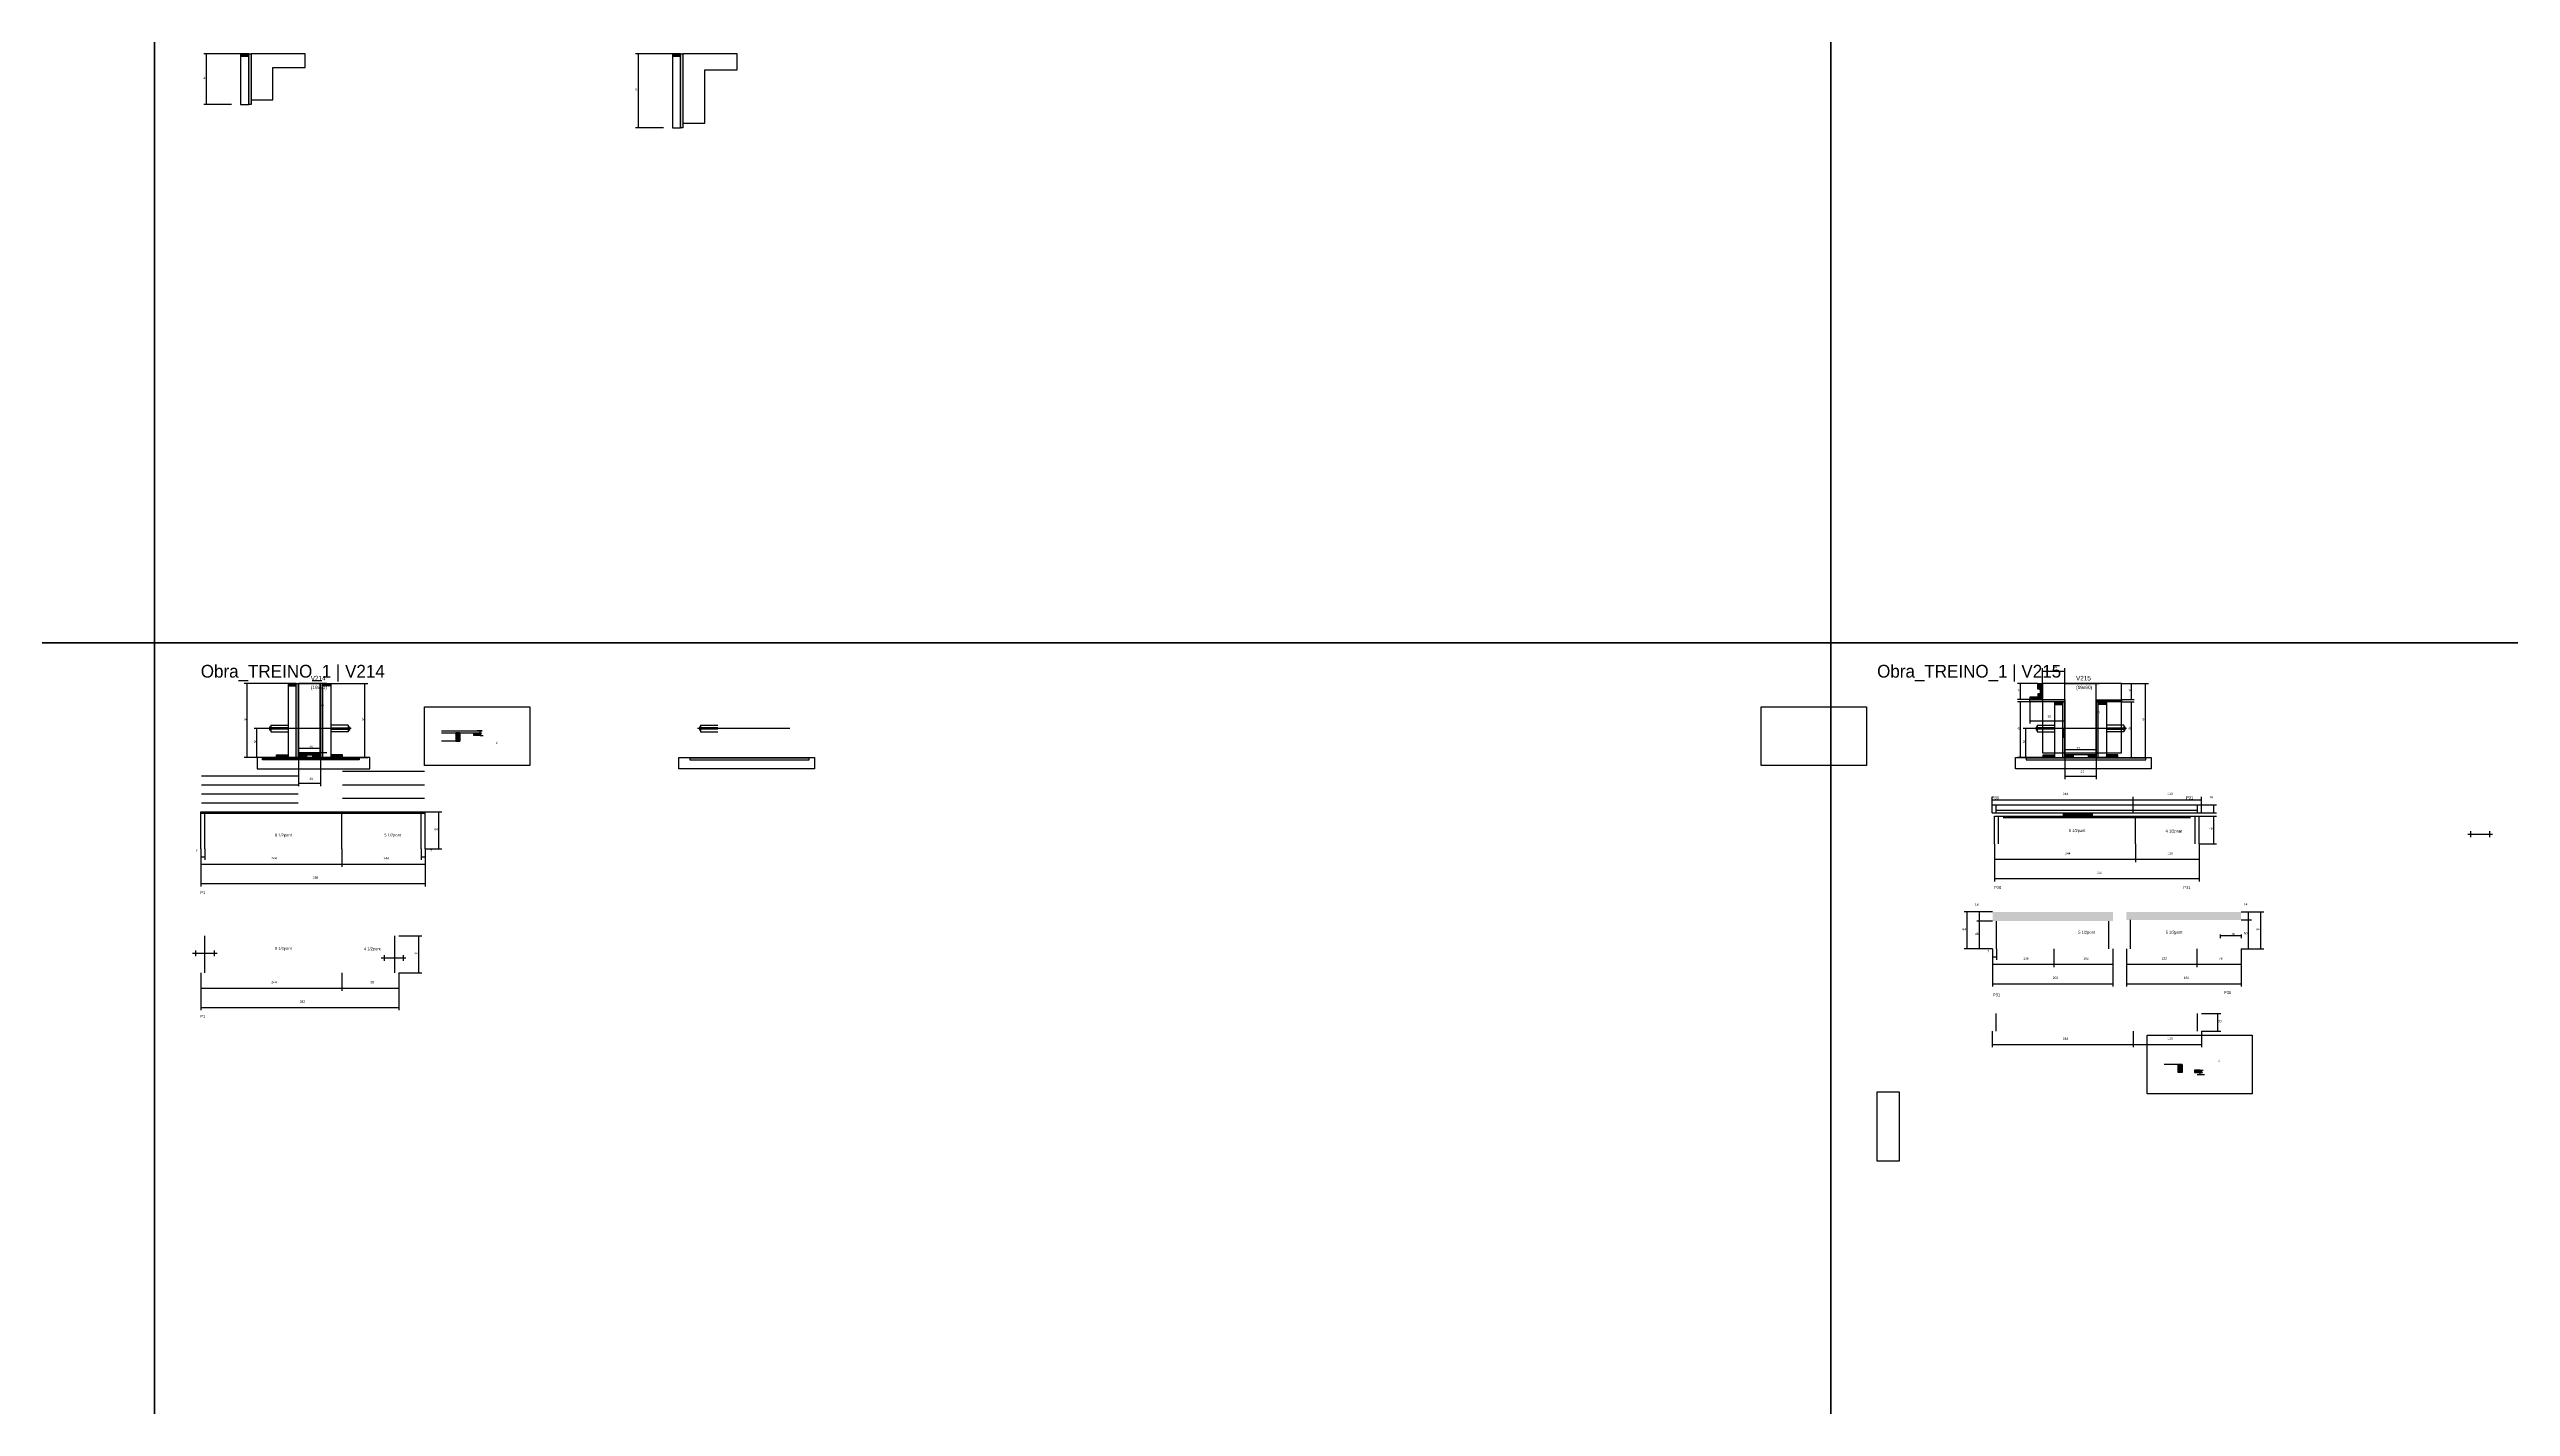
# Model space of a CAD drawing. Header units: metres. Extents: x -41 to 34840, y -36000 to 1848.
# Drawn here: x 25918 to 30176, y -10321 to -7973 of the extents above; entities that cross this region are included whole.
import ezdxf

# ---------------------------------------------------------------- set-up
doc = ezdxf.new("R2010")
doc.units = ezdxf.units.M
for name, color, linetype in [('barrote', 126, 'Continuous'), ('CELL_BORDER', 8, 'Continuous'), ('CONCRETO', 251, 'Continuous'), ('COTA', 4, 'Continuous'), ('Cota Seção (2x)', 4, 'Continuous'), ('cotas', 4, 'Continuous'), ('Hachura', 253, 'Continuous'), ('LABEL_ID', 3, 'Continuous'), ('Madeira', 126, 'Continuous'), ('NOMENCLATURA', 7, 'Continuous'), ('Painéis', 200, 'Continuous'), ('SARR_2.2x7', 40, 'Continuous'), ('SARR_EDITAR', 141, 'Continuous'), ('SCO-___-LAJ', 4, 'Continuous'), ('TENSOR', 2, 'Continuous'), ('Texto Seção', 7, 'Continuous')]:
    doc.layers.add(name, color=color, linetype=linetype)

msp = doc.modelspace()

# ---------------------------------------------------------------- hatches: boundary and pattern name
at = {"layer": 'COTA'}
h = msp.add_hatch(dxfattribs=at)
h.set_pattern_fill('AR-CONC', scale=0.03)
h.paths.add_polyline_path([(29279.8, -9481.2), (29279.8, -9465.2), (29279.8, -9465.2), (29487.8, -9465.2), (29487.8, -9465.2), (29487.8, -9481.2), (29487.8, -9481.2), (29279.8, -9481.2)])
h = msp.add_hatch(dxfattribs=at)
h.set_pattern_fill('AR-CONC', scale=0.03)
h.paths.add_polyline_path([(29511.2, -9479.2), (29511.2, -9465.2), (29511.2, -9465.2), (29709.7, -9465.2), (29709.7, -9465.2), (29709.7, -9479.2), (29709.7, -9479.2), (29511.2, -9479.2)])
at = {"layer": 'Hachura'}
h = msp.add_hatch(dxfattribs=at)
h.set_pattern_fill('ANSI31', scale=0.5)
h.paths.add_polyline_path([(26262.9, -7985.5), (26262.9, -7981.1), (26262.9, -7981.1), (26248.9, -7981.1), (26248.9, -7981.1), (26248.9, -7985.5), (26248.9, -7985.5), (26262.9, -7985.5)])
h = msp.add_hatch(color=8, dxfattribs=at)
h.dxf.hatch_style = 1
h.paths.add_polyline_path([(26262.9, -7981.1), (26266.9, -7981.1), (26266.9, -7981.1), (26266.9, -8069.1), (26266.9, -8069.1), (26262.9, -8069.1), (26262.9, -8069.1), (26262.9, -7981.1)])
h = msp.add_hatch(dxfattribs=at)
h.set_pattern_fill('ANSI31', scale=0.5)
h.paths.add_polyline_path([(27010.1, -7985.5), (27010.1, -7981.1), (27010.1, -7981.1), (26996.1, -7981.1), (26996.1, -7981.1), (26996.1, -7985.5), (26996.1, -7985.5), (27010.1, -7985.5)])
h = msp.add_hatch(color=8, dxfattribs=at)
h.dxf.hatch_style = 1
h.paths.add_polyline_path([(27010.1, -7981.1), (27014.1, -7981.1), (27014.1, -7981.1), (27014.1, -8109.1), (27014.1, -8109.1), (27010.1, -8109.1), (27010.1, -8109.1), (27010.1, -7981.1)])
h = msp.add_hatch(dxfattribs=at)
h.set_pattern_fill('ANSI31', scale=0.5)
h.paths.add_polyline_path([(26345, -9074.4), (26345, -9070), (26345, -9070), (26331, -9070), (26331, -9070), (26331, -9074.4), (26331, -9074.4), (26345, -9074.4)])
h = msp.add_hatch(color=8, dxfattribs=at)
h.dxf.hatch_style = 1
h.paths.add_polyline_path([(26345, -9070), (26349, -9070), (26349, -9070), (26349, -9198), (26349, -9198), (26345, -9198), (26345, -9198), (26345, -9070)])
h = msp.add_hatch(color=8, dxfattribs=at)
h.dxf.hatch_style = 1
h.paths.add_polyline_path([(26391, -9070), (26387, -9070), (26387, -9070), (26387, -9198), (26387, -9198), (26391, -9198), (26391, -9198), (26391, -9070)])
h = msp.add_hatch(dxfattribs=at)
h.set_pattern_fill('ANSI31', scale=0.5)
h.paths.add_polyline_path([(26391, -9074.4), (26391, -9070), (26391, -9070), (26405, -9070), (26405, -9070), (26405, -9074.4), (26405, -9074.4), (26391, -9074.4)])
h = msp.add_hatch(dxfattribs=at)
h.set_pattern_fill('ANSI31', scale=0.5)
h.paths.add_polyline_path([(29358, -9070), (29362.4, -9070), (29362.4, -9070), (29362.4, -9080), (29362.4, -9080), (29358, -9080), (29358, -9080), (29358, -9070)])
h = msp.add_hatch(color=8, dxfattribs=at)
h.dxf.hatch_style = 1
h.paths.add_polyline_path([(29362.4, -9070), (29366, -9070), (29366, -9070), (29366, -9098), (29366, -9098), (29362.4, -9098), (29362.4, -9098), (29362.4, -9070)])
h = msp.add_hatch(dxfattribs=at)
h.set_pattern_fill('ANSI31', scale=0.5)
h.paths.add_polyline_path([(29358, -9098), (29358, -9093.6), (29358, -9093.6), (29344, -9093.6), (29344, -9093.6), (29344, -9098), (29344, -9098), (29358, -9098)])
h = msp.add_hatch(color=8, dxfattribs=at)
h.dxf.hatch_style = 1
h.paths.add_polyline_path([(29344, -9102), (29344, -9098), (29344, -9098), (29405, -9098), (29405, -9098), (29405, -9102), (29405, -9102), (29344, -9102)])
h = msp.add_hatch(dxfattribs=at)
h.set_pattern_fill('ANSI31', scale=0.5)
h.paths.add_polyline_path([(29358, -9098), (29362.4, -9098), (29362.4, -9098), (29362.4, -9088), (29362.4, -9088), (29358, -9088), (29358, -9088), (29358, -9098)])
h = msp.add_hatch(dxfattribs=at)
h.set_pattern_fill('ANSI31', scale=0.5)
h.paths.add_polyline_path([(29401, -9106.4), (29401, -9102), (29401, -9102), (29387, -9102), (29387, -9102), (29387, -9106.4), (29387, -9106.4), (29401, -9106.4)])
h = msp.add_hatch(color=8, dxfattribs=at)
h.dxf.hatch_style = 1
h.paths.add_polyline_path([(29401, -9102), (29405, -9102), (29405, -9102), (29405, -9198), (29405, -9198), (29401, -9198), (29401, -9198), (29401, -9102)])
h = msp.add_hatch(color=8, dxfattribs=at)
h.dxf.hatch_style = 1
h.paths.add_polyline_path([(29459, -9102), (29459, -9098.4), (29459, -9098.4), (29502.6, -9098.4), (29502.6, -9098.4), (29502.6, -9102), (29502.6, -9102), (29459, -9102)])
h = msp.add_hatch(color=8, dxfattribs=at)
h.dxf.hatch_style = 1
h.paths.add_polyline_path([(29462.6, -9102), (29459, -9102), (29459, -9102), (29459, -9198), (29459, -9198), (29462.6, -9198), (29462.6, -9198), (29462.6, -9102)])
h = msp.add_hatch(dxfattribs=at)
h.set_pattern_fill('ANSI31', scale=0.5)
h.paths.add_polyline_path([(29462.6, -9106.4), (29462.6, -9102), (29462.6, -9102), (29476.6, -9102), (29476.6, -9102), (29476.6, -9106.4), (29476.6, -9106.4), (29462.6, -9106.4)])
h = msp.add_hatch(dxfattribs=at)
h.set_pattern_fill('ANSI31', scale=0.5)
h.paths.add_polyline_path([(29401, -9163), (29405.4, -9163), (29405.4, -9163), (29405.4, -9149), (29405.4, -9149), (29401, -9149), (29401, -9149), (29401, -9163)])
h = msp.add_hatch(dxfattribs=at)
h.set_pattern_fill('ANSI31', scale=0.5)
h.paths.add_polyline_path([(26311, -9198), (26311, -9193.6), (26311, -9193.6), (26331, -9193.6), (26331, -9193.6), (26331, -9198), (26331, -9198), (26311, -9198)])
h = msp.add_hatch(color=8, dxfattribs=at)
h.dxf.hatch_style = 1
h.paths.add_polyline_path([(26387, -9193.6), (26387, -9190), (26387, -9190), (26349, -9190), (26349, -9190), (26349, -9193.6), (26349, -9193.6), (26387, -9193.6)])
h = msp.add_hatch(dxfattribs=at)
h.set_pattern_fill('ANSI31', scale=0.5)
h.paths.add_polyline_path([(26349, -9198), (26349, -9193.6), (26349, -9193.6), (26363, -9193.6), (26363, -9193.6), (26363, -9198), (26363, -9198), (26349, -9198)])
h = msp.add_hatch(dxfattribs=at)
h.set_pattern_fill('ANSI31', scale=0.5)
h.paths.add_polyline_path([(26387, -9198), (26387, -9193.6), (26387, -9193.6), (26373, -9193.6), (26373, -9193.6), (26373, -9198), (26373, -9198), (26387, -9198)])
h = msp.add_hatch(dxfattribs=at)
h.set_pattern_fill('ANSI31', scale=0.5)
h.paths.add_polyline_path([(26425, -9198), (26425, -9193.6), (26425, -9193.6), (26405, -9193.6), (26405, -9193.6), (26405, -9198), (26405, -9198), (26425, -9198)])
h = msp.add_hatch(dxfattribs=at)
h.set_pattern_fill('ANSI31', scale=0.5)
h.paths.add_polyline_path([(26628.1, -9155.8), (26621.1, -9155.8), (26621.1, -9169.8), (26628.1, -9169.8)])
h = msp.add_hatch(dxfattribs=at)
h.set_pattern_fill('ANSI31', scale=0.5)
h.paths.add_polyline_path([(26665, -9155.8), (26663.3, -9160.2), (26663.3, -9160.2), (26652.5, -9160.2), (26652.5, -9160.2), (26652.5, -9155.8), (26652.5, -9155.8), (26665, -9155.8)])
h = msp.add_hatch(dxfattribs=at)
h.set_pattern_fill('ANSI31', scale=0.5)
h.paths.add_polyline_path([(29367, -9198), (29367, -9193.6), (29367, -9193.6), (29387, -9193.6), (29387, -9193.6), (29387, -9198), (29387, -9198), (29367, -9198)])
h = msp.add_hatch(color=8, dxfattribs=at)
h.dxf.hatch_style = 1
h.paths.add_polyline_path([(29405, -9193.6), (29405, -9190), (29405, -9190), (29459, -9190), (29459, -9190), (29459, -9193.6), (29459, -9193.6), (29405, -9193.6)])
h = msp.add_hatch(dxfattribs=at)
h.set_pattern_fill('ANSI31', scale=0.5)
h.paths.add_polyline_path([(29405, -9198), (29405, -9193.6), (29405, -9193.6), (29419, -9193.6), (29419, -9193.6), (29419, -9198), (29419, -9198), (29405, -9198)])
h = msp.add_hatch(dxfattribs=at)
h.set_pattern_fill('ANSI31', scale=0.5)
h.paths.add_polyline_path([(29459, -9198), (29459, -9193.6), (29459, -9193.6), (29445, -9193.6), (29445, -9193.6), (29445, -9198), (29445, -9198), (29459, -9198)])
h = msp.add_hatch(dxfattribs=at)
h.set_pattern_fill('ANSI31', scale=0.5)
h.paths.add_polyline_path([(29496.6, -9198), (29496.6, -9193.6), (29496.6, -9193.6), (29476.6, -9193.6), (29476.6, -9193.6), (29476.6, -9198), (29476.6, -9198), (29496.6, -9198)])
h = msp.add_hatch(dxfattribs=at)
h.set_pattern_fill('ANSI31', scale=0.5)
h.paths.add_polyline_path([(29608, -9743.1), (29601, -9743.1), (29601, -9729.1), (29608, -9729.1)])
h = msp.add_hatch(dxfattribs=at)
h.set_pattern_fill('ANSI31', scale=0.5)
h.paths.add_polyline_path([(29643, -9743.1), (29638.8, -9738.7), (29638.8, -9738.7), (29628.9, -9738.7), (29628.9, -9738.7), (29628.9, -9743.1), (29628.9, -9743.1), (29643, -9743.1)])

# ---------------------------------------------------------------- linework, layer by layer
for p, q in [((26299, -9145), (26299, -9151)), ((26299, -9145), (26301, -9145)), ((26301, -9151), (26299, -9151)), ((26301, -9142), (26301, -9154)), ((26301, -9142), (26331, -9142)), ((26331, -9147), (26301, -9147)), ((26331, -9149), (26301, -9149)), ((26301, -9154), (26331, -9154)), ((26435, -9142), (26405, -9142)), ((26405, -9147), (26435, -9147)), ((26405, -9149), (26435, -9149)), ((26435, -9154), (26405, -9154)), ((26435, -9142), (26435, -9154)), ((26435, -9145), (26437, -9145)), ((26435, -9151), (26437, -9151)), ((26437, -9145), (26437, -9151)), ((27042.7, -9145), (27042.7, -9151)), ((27042.7, -9145), (27044.7, -9145)), ((27044.7, -9151), (27042.7, -9151)), ((27044.7, -9142), (27044.7, -9154)), ((27044.7, -9142), (27074.7, -9142)), ((27074.7, -9147), (27044.7, -9147)), ((27074.7, -9149), (27044.7, -9149)), ((27044.7, -9154), (27074.7, -9154)), ((29355, -9145), (29355, -9151)), ((29355, -9145), (29357, -9145)), ((29357, -9151), (29355, -9151)), ((29357, -9142), (29357, -9154)), ((29357, -9142), (29387, -9142)), ((29387, -9147), (29357, -9147)), ((29387, -9149), (29357, -9149)), ((29357, -9154), (29387, -9154)), ((29506.6, -9142), (29476.6, -9142)), ((29476.6, -9147), (29506.6, -9147)), ((29476.6, -9149), (29506.6, -9149)), ((29506.6, -9154), (29476.6, -9154)), ((29506.6, -9142), (29506.6, -9154)), ((29506.6, -9145), (29508.6, -9145)), ((29506.6, -9151), (29508.6, -9151)), ((29508.6, -9145), (29508.6, -9151))]:
    msp.add_line(p, q)
at = {"layer": 'barrote'}
for points in [[(26277.5, -9218), (26472.7, -9218), (26472.7, -9198), (26277.5, -9198)], [(27241.7, -9218), (27006.9, -9218), (27006.9, -9198), (27241.7, -9198)], [(29554, -9218), (29319.2, -9218), (29319.2, -9198), (29554, -9198)]]:
    msp.add_lwpolyline(points, close=True, dxfattribs=at)
at = {"layer": 'CELL_BORDER'}
for points in [[(23200, -9000), (26100, -9000), (26100, -7200), (23200, -7200)], [(26100, -9000), (29000, -9000), (29000, -7200), (26100, -7200)], [(29000, -9000), (31900, -9000), (31900, -7200), (29000, -7200)], [(23200, -10800), (26100, -10800), (26100, -9000), (23200, -9000)], [(26100, -10800), (29000, -10800), (29000, -9000), (26100, -9000)], [(29000, -10800), (31900, -10800), (31900, -9000), (29000, -9000)]]:
    msp.add_lwpolyline(points, close=True, dxfattribs=at)
at = {"layer": 'CONCRETO'}
for points in [[(26360.5, -8005.1), (26360.5, -7981.1), (26266.9, -7981.1), (26266.9, -8009.1), (26266.9, -8009.1), (26266.9, -8061.1), (26304.9, -8061.1), (26304.9, -8005.1)], [(27107.7, -8009.1), (27107.7, -7981.1), (27014.1, -7981.1), (27014.1, -8009.1), (27014.1, -8009.1), (27014.1, -8101.1), (27052.1, -8101.1), (27052.1, -8009.1)], [(26349, -9070), (26349, -9070), (26387, -9070), (26387, -9098), (26387, -9098), (26387, -9190), (26349, -9190), (26349, -9070)], [(26349, -9190), (26387, -9190), (26387, -9070), (26349, -9070)], [(29459, -9070), (29405, -9070), (29405, -9070), (29366, -9070), (29366, -9098), (29405, -9098), (29405, -9190), (29459, -9190), (29459, -9098.4), (29502.6, -9098.4), (29502.6, -9070)], [(29366, -9190), (29502.6, -9190), (29502.6, -9070), (29366, -9070)], [(29080, -9776.2), (29080, -9776.2), (29118, -9776.2), (29118, -9804.2), (29118, -9804.2), (29118, -9896.2), (29080, -9896.2), (29080, -9776.2)]]:
    msp.add_lwpolyline(points, close=True, dxfattribs=at)
at = {"layer": 'COTA'}
for p, q in [((26248.9, -7981.1), (26185, -7981.1)), ((26190, -8069.1), (26190, -7981.1)), ((26996.1, -7981.1), (26932.2, -7981.1)), ((26937.2, -8109.1), (26937.2, -7981.1)), ((26233.3, -8069.1), (26185, -8069.1)), ((26980.5, -8109.1), (26932.2, -8109.1)), ((26331, -9070), (26255.3, -9070)), ((26260.3, -9198), (26260.3, -9070)), ((26405, -9070), (26468.9, -9070)), ((26463.9, -9198), (26463.9, -9070)), ((29358, -9070), (29323.1, -9070)), ((29358, -9070), (29323.1, -9070)), ((29328.1, -9098), (29328.1, -9070)), ((29328.1, -9098), (29328.1, -9070)), ((29366, -9098), (29366, -9044)), ((29366, -9049), (29405, -9049)), ((29405, -9098), (29405, -9044)), ((29502.6, -9070), (29549.4, -9070)), ((29504, -9070), (29524.8, -9070)), ((29504, -9070), (29524.8, -9070)), ((29519.8, -9098), (29519.8, -9070)), ((29519.8, -9098), (29519.8, -9070)), ((29544.4, -9198), (29544.4, -9070)), ((29344, -9098), (29323.1, -9098)), ((29344, -9098), (29323.1, -9098)), ((29344, -9102), (29323.1, -9102)), ((29328.1, -9198), (29328.1, -9102)), ((29344, -9102), (29344, -9139.6)), ((29405, -9102), (29405, -9139.6)), ((29502.6, -9098), (29524.8, -9098)), ((29502.6, -9098), (29524.8, -9098)), ((29502.6, -9102), (29524.8, -9102)), ((29519.8, -9198), (29519.8, -9102)), ((26295.7, -9148), (26272.1, -9148)), ((26277.1, -9198), (26277.1, -9148)), ((26666.5, -9152.2), (26658.3, -9152.2)), ((26663.3, -9160.2), (26663.3, -9152.2)), ((29351.7, -9148), (29332.5, -9148)), ((29337.5, -9198), (29337.5, -9148)), ((29344, -9134.6), (29405, -9134.6)), ((26315.4, -9198), (26255.3, -9198)), ((26295.7, -9198), (26272.1, -9198)), ((26349, -9198), (26349, -9247.7)), ((26387, -9198), (26387, -9247.7)), ((26420.6, -9198), (26468.9, -9198)), ((26663.3, -9160.2), (26668.3, -9160.2)), ((29371.4, -9198), (29323.1, -9198)), ((29351.7, -9198), (29332.5, -9198)), ((29405, -9198), (29405, -9235.5)), ((29459, -9198), (29459, -9235.5)), ((29492.6, -9198), (29524.8, -9198)), ((29500.6, -9198), (29549.4, -9198)), ((29405, -9230.5), (29459, -9230.5)), ((26349, -9242.7), (26387, -9242.7)), ((26180, -9356), (26180, -9387.5)), ((26180, -9356), (26180, -9421.1)), ((26180, -9356), (26180, -9374.9)), ((26187, -9356), (26187, -9374.9)), ((26424, -9356), (26424, -9387.5)), ((26424, -9356), (26424, -9387.5)), ((26561, -9356), (26561, -9374.9)), ((26568, -9356), (26568, -9387.5)), ((26568, -9356), (26568, -9421.1)), ((26568, -9356), (26568, -9374.9)), ((29283.2, -9347.5), (29283.2, -9379.1)), ((29283.2, -9347.5), (29283.2, -9412.6)), ((29527.2, -9347.5), (29527.2, -9379.1)), ((29527.2, -9347.5), (29527.2, -9379.1)), ((29637.2, -9347.5), (29637.2, -9379.1)), ((29637.2, -9347.5), (29637.2, -9412.6)), ((26180, -9369.9), (26187, -9369.9)), ((26180, -9382.5), (26424, -9382.5)), ((26424, -9382.5), (26568, -9382.5)), ((26561, -9369.9), (26568, -9369.9)), ((29283.2, -9374.1), (29527.2, -9374.1)), ((29283.2, -9407.6), (29637.2, -9407.6)), ((29527.2, -9374.1), (29637.2, -9374.1)), ((26180, -9416.1), (26568, -9416.1)), ((29279.8, -9465.2), (29230.8, -9465.2)), ((29235.8, -9529.2), (29235.8, -9465.2)), ((29279.8, -9465.2), (29252.4, -9465.2)), ((29279.8, -9481.2), (29252.4, -9481.2)), ((29279.8, -9481.2), (29252.4, -9481.2)), ((29257.4, -9481.2), (29257.4, -9465.2)), ((29257.4, -9529.2), (29257.4, -9481.2)), ((29709.7, -9465.2), (29727.5, -9465.2)), ((29709.7, -9465.2), (29749.1, -9465.2)), ((29709.7, -9479.2), (29727.5, -9479.2)), ((29709.7, -9479.2), (29727.5, -9479.2)), ((29722.5, -9479.2), (29722.5, -9465.2)), ((29722.5, -9529.2), (29722.5, -9479.2)), ((29744.1, -9529.2), (29744.1, -9465.2)), ((29279.8, -9529.2), (29230.8, -9529.2)), ((29279.8, -9529.2), (29252.4, -9529.2)), ((29279.8, -9529.2), (29279.8, -9560.7)), ((29279.8, -9529.2), (29279.8, -9594.3)), ((29279.8, -9529.2), (29279.8, -9548.1)), ((29286.8, -9529.2), (29286.8, -9548.1)), ((29385.8, -9529.2), (29385.8, -9560.7)), ((29385.8, -9529.2), (29385.8, -9560.7)), ((29487.8, -9529.2), (29487.8, -9560.7)), ((29487.8, -9529.2), (29487.8, -9594.3)), ((29511.2, -9529.2), (29511.2, -9560.7)), ((29511.2, -9529.2), (29511.2, -9594.3)), ((29633.2, -9529.2), (29633.2, -9560.7)), ((29633.2, -9529.2), (29633.2, -9560.7)), ((29709.7, -9529.2), (29709.7, -9560.7)), ((29709.7, -9529.2), (29709.7, -9594.3)), ((29709.7, -9529.2), (29727.5, -9529.2)), ((29709.7, -9529.2), (29749.1, -9529.2)), ((26180, -9570.3), (26180, -9601.8)), ((26180, -9570.3), (26180, -9635.4)), ((26424, -9570.3), (26424, -9601.8)), ((26424, -9570.3), (26424, -9601.8)), ((26522.5, -9570.3), (26522.5, -9601.8)), ((26522.5, -9570.3), (26522.5, -9635.4)), ((29279.8, -9543.1), (29286.8, -9543.1)), ((29279.8, -9555.7), (29385.8, -9555.7)), ((29385.8, -9555.7), (29487.8, -9555.7)), ((29511.2, -9555.7), (29633.2, -9555.7)), ((29633.2, -9555.7), (29709.7, -9555.7)), ((26180, -9596.8), (26424, -9596.8)), ((26424, -9596.8), (26522.5, -9596.8)), ((29279.8, -9589.3), (29487.8, -9589.3)), ((29511.2, -9589.3), (29709.7, -9589.3)), ((26180, -9630.4), (26522.5, -9630.4)), ((29646.4, -9746.7), (29633.8, -9746.7)), ((29638.8, -9746.7), (29638.8, -9738.7)), ((29638.8, -9738.7), (29643.8, -9738.7))]:
    msp.add_line(p, q, dxfattribs=at)
at = {"layer": 'Cota Seção (2x)'}
for p, q in [((26398, -9070), (26381.5, -9070)), ((26386.5, -9190), (26386.5, -9070)), ((29405, -9070), (29464, -9070)), ((29459, -9190), (29459, -9070)), ((26349, -9198), (26349, -9177)), ((26349, -9182), (26387, -9182)), ((26398, -9190), (26381.5, -9190)), ((26387, -9198), (26387, -9177)), ((29405, -9198), (29405, -9179.3)), ((29405, -9184.3), (29459, -9184.3)), ((29405, -9190), (29464, -9190)), ((29459, -9198), (29459, -9179.3)), ((29279.2, -9280), (29279.2, -9266.2)), ((29279.2, -9271.2), (29523.2, -9271.2)), ((29523.2, -9280), (29523.2, -9266.2)), ((29523.2, -9280), (29523.2, -9266.2)), ((29523.2, -9271.2), (29641.2, -9271.2)), ((29641.2, -9280), (29641.2, -9266.2)), ((29641.2, -9280), (29667.4, -9280)), ((29662.4, -9294), (29662.4, -9280)), ((26568, -9292), (26597, -9292)), ((26592, -9356), (26592, -9292)), ((29637.2, -9299.5), (29667.4, -9299.5)), ((29641.2, -9294), (29667.4, -9294)), ((29662.4, -9347.5), (29662.4, -9299.5)), ((26568, -9356), (26597, -9356)), ((29637.2, -9347.5), (29667.4, -9347.5)), ((26522.5, -9506.3), (26562.5, -9506.3)), ((26557.5, -9570.3), (26557.5, -9506.3)), ((29673.2, -9504.2), (29673.2, -9510.8)), ((29673.2, -9505.8), (29709.7, -9505.8)), ((29709.7, -9504.2), (29709.7, -9510.8)), ((26522.5, -9570.3), (26562.5, -9570.3)), ((29641.2, -9640.8), (29674.5, -9640.8)), ((29669.5, -9671.3), (29669.5, -9640.8)), ((29279.2, -9671.3), (29279.2, -9699.3)), ((29279.2, -9694.3), (29523.2, -9694.3)), ((29523.2, -9671.3), (29523.2, -9699.3)), ((29523.2, -9671.3), (29523.2, -9699.3)), ((29523.2, -9694.3), (29641.2, -9694.3)), ((29641.2, -9671.3), (29641.2, -9699.3)), ((29641.2, -9671.3), (29674.5, -9671.3))]:
    msp.add_line(p, q, dxfattribs=at)
at = {"layer": 'Cotas'}
for points in [[(26567.1, -9110.3), (26749.1, -9110.3), (26749.1, -9211.8), (26567.1, -9211.8)], [(28879.4, -9110.3), (29061.4, -9110.3), (29061.4, -9211.8), (28879.4, -9211.8)], [(29547.1, -9678.1), (29729, -9678.1), (29729, -9779.6), (29547.1, -9779.6)]]:
    msp.add_lwpolyline(points, close=True, dxfattribs=at)
at = {"layer": 'Madeira'}
for points in [[(26262.9, -7985.5), (26262.9, -7981.1), (26248.9, -7981.1), (26248.9, -7985.5)], [(26262.9, -7981.1), (26248.9, -7981.1), (26248.9, -8069.1), (26262.9, -8069.1)], [(27010.1, -7985.5), (27010.1, -7981.1), (26996.1, -7981.1), (26996.1, -7985.5)], [(27010.1, -7981.1), (26996.1, -7981.1), (26996.1, -8109.1), (27010.1, -8109.1)], [(26345, -9074.4), (26345, -9070), (26331, -9070), (26331, -9074.4)], [(26345, -9070), (26331, -9070), (26331, -9198), (26345, -9198)], [(26391, -9074.4), (26391, -9070), (26405, -9070), (26405, -9074.4)], [(26391, -9070), (26405, -9070), (26405, -9198), (26391, -9198)], [(29358, -9070), (29362.4, -9070), (29362.4, -9080), (29358, -9080)], [(29358, -9098), (29358, -9093.6), (29344, -9093.6), (29344, -9098)], [(29358, -9098), (29362.4, -9098), (29362.4, -9088), (29358, -9088)], [(29401, -9106.4), (29401, -9102), (29387, -9102), (29387, -9106.4)], [(29401, -9102), (29387, -9102), (29387, -9198), (29401, -9198)], [(29462.6, -9106.4), (29462.6, -9102), (29476.6, -9102), (29476.6, -9106.4)], [(29462.6, -9102), (29476.6, -9102), (29476.6, -9198), (29462.6, -9198)], [(29401, -9163), (29405.4, -9163), (29405.4, -9149), (29401, -9149)], [(26277.5, -9218), (26472.7, -9218), (26472.7, -9198), (26277.5, -9198)], [(26311, -9198), (26311, -9193.6), (26331, -9193.6), (26331, -9198)], [(26349, -9198), (26349, -9193.6), (26363, -9193.6), (26363, -9198)], [(26387, -9198), (26387, -9193.6), (26373, -9193.6), (26373, -9198)], [(26425, -9198), (26425, -9193.6), (26405, -9193.6), (26405, -9198)], [(26628.1, -9169.8), (26628.1, -9155.8), (26621.1, -9155.8), (26621.1, -9169.8)], [(26652.5, -9155.8), (26665, -9155.8), (26663.3, -9160.2), (26652.5, -9160.2)], [(29554, -9218), (29319.2, -9218), (29319.2, -9198), (29554, -9198)], [(29367, -9198), (29367, -9193.6), (29387, -9193.6), (29387, -9198)], [(29405, -9198), (29405, -9193.6), (29419, -9193.6), (29419, -9198)], [(29459, -9198), (29459, -9193.6), (29445, -9193.6), (29445, -9198)], [(29496.6, -9198), (29496.6, -9193.6), (29476.6, -9193.6), (29476.6, -9198)], [(29608, -9729.1), (29608, -9743.1), (29601, -9743.1), (29601, -9729.1)], [(29628.9, -9743.1), (29643, -9743.1), (29638.8, -9738.7), (29628.9, -9738.7)]]:
    msp.add_lwpolyline(points, close=True, dxfattribs=at)
for points in [[(26628.1, -9155.8), (26628.1, -9169.8), (26596.6, -9169.8)], [(29608, -9743.1), (29608, -9729.1), (29576.6, -9729.1)]]:
    msp.add_lwpolyline(points, dxfattribs=at)
at = {"layer": 'NOMENCLATURA'}
for p, q in [((30106.8, -9325.8), (30106.8, -9335.8)), ((30139.6, -9325.8), (30139.6, -9335.8)), ((30101.8, -9330.8), (30144.6, -9330.8)), ((26165.7, -9536.8), (26208.4, -9536.8)), ((26170.7, -9531.8), (26170.7, -9541.7)), ((26203.4, -9531.8), (26203.4, -9541.7)), ((26492.1, -9544.9), (26534.9, -9544.9)), ((26497.1, -9539.9), (26497.1, -9549.9)), ((26529.9, -9539.9), (26529.9, -9549.9))]:
    msp.add_line(p, q, dxfattribs=at)
at = {"layer": 'Painéis'}
for p, q in [((26349, -9198), (26349, -9070)), ((26387, -9198), (26387, -9070)), ((29366, -9098), (29366, -9070)), ((29344, -9098), (29405, -9098)), ((29344, -9102), (29344, -9098)), ((29405, -9102), (29405, -9098)), ((29405, -9198), (29405, -9102)), ((29459, -9098.4), (29502.6, -9098.4)), ((29459, -9102), (29459, -9098.4)), ((29459, -9198), (29459, -9102)), ((29502.6, -9102), (29502.6, -9098.4)), ((26596.6, -9152.2), (26666.5, -9152.2)), ((26349, -9190), (26387, -9190)), ((26349, -9193.6), (26349, -9190)), ((26387, -9193.6), (26387, -9190)), ((26596.6, -9155.8), (26665, -9155.8)), ((29405, -9190), (29459, -9190)), ((29405, -9193.6), (29405, -9190)), ((29459, -9193.6), (29459, -9190)), ((29279.2, -9280), (29641.2, -9280)), ((29279.2, -9294), (29279.2, -9280)), ((29523.2, -9294), (29523.2, -9280)), ((29641.2, -9294), (29641.2, -9280)), ((26180, -9292), (26568, -9292)), ((26180, -9356), (26180, -9292)), ((26424, -9356), (26424, -9292)), ((26568, -9356), (26568, -9292)), ((29279.2, -9294), (29641.2, -9294)), ((29283.2, -9299.5), (29637.2, -9299.5)), ((29283.2, -9347.5), (29283.2, -9299.5)), ((29527.2, -9347.5), (29527.2, -9299.5)), ((29637.2, -9347.5), (29637.2, -9299.5))]:
    msp.add_line(p, q, dxfattribs=at)
for points in [[(26262.9, -7981.1), (26266.9, -7981.1), (26266.9, -8069.1), (26262.9, -8069.1)], [(27010.1, -7981.1), (27014.1, -7981.1), (27014.1, -8109.1), (27010.1, -8109.1)], [(26345, -9070), (26349, -9070), (26349, -9198), (26345, -9198)], [(26391, -9070), (26387, -9070), (26387, -9198), (26391, -9198)], [(29362.4, -9070), (29366, -9070), (29366, -9098), (29362.4, -9098)], [(29344, -9102), (29344, -9098), (29405, -9098), (29405, -9102)], [(29401, -9102), (29405, -9102), (29405, -9198), (29401, -9198)], [(29459, -9102), (29459, -9098.4), (29502.6, -9098.4), (29502.6, -9102)], [(29462.6, -9102), (29459, -9102), (29459, -9198), (29462.6, -9198)], [(26387, -9193.6), (26387, -9190), (26349, -9190), (26349, -9193.6)], [(29405, -9193.6), (29405, -9190), (29459, -9190), (29459, -9193.6)]]:
    msp.add_lwpolyline(points, close=True, dxfattribs=at)
at = {"layer": 'SARR_2.2x7'}
for p, q in [((26181, -9229.9), (26348.2, -9229.9)), ((26425.2, -9222.1), (26567.2, -9222.1)), ((26181, -9245.4), (26348.2, -9245.4)), ((26181, -9260.9), (26348.2, -9260.9)), ((26181, -9276.5), (26348.2, -9276.5)), ((26425.2, -9245.4), (26567.2, -9245.4)), ((26425.2, -9268.7), (26567.2, -9268.7)), ((29286.2, -9294), (29286.2, -9280)), ((29634.2, -9294), (29634.2, -9280)), ((26180, -9294.2), (26424, -9294.2)), ((26187, -9356), (26187, -9292)), ((26424, -9294.2), (26568, -9294.2)), ((26561, -9356), (26561, -9292)), ((29290.2, -9347.5), (29290.2, -9299.5)), ((29298.2, -9301.7), (29527.2, -9301.7)), ((29401.2, -9294.6), (29453.2, -9294.6)), ((29401.2, -9295.2), (29453.2, -9295.2)), ((29401.2, -9295.8), (29453.2, -9295.8)), ((29401.2, -9296.4), (29453.2, -9296.4)), ((29401.2, -9297.1), (29453.2, -9297.1)), ((29401.2, -9297.7), (29453.2, -9297.7)), ((29401.2, -9298.3), (29453.2, -9298.3)), ((29401.2, -9298.9), (29453.2, -9298.9)), ((29527.2, -9301.7), (29622.2, -9301.7)), ((29630.2, -9347.5), (29630.2, -9299.5)), ((29286.8, -9529.2), (29286.8, -9481.2)), ((29480.8, -9529.2), (29480.8, -9481.2)), ((29518.2, -9529.2), (29518.2, -9479.2)), ((26187, -9570.3), (26187, -9506.3)), ((26515.5, -9570.3), (26515.5, -9506.3)), ((29286.2, -9671.3), (29286.2, -9640.8)), ((29634.2, -9671.3), (29634.2, -9640.8))]:
    msp.add_line(p, q, dxfattribs=at)
at = {"layer": 'SARR_EDITAR'}
msp.add_line((29286.2, -9289), (29634.2, -9289), dxfattribs=at)
at = {"layer": 'SCO-___-LAJ'}
for points in [[(26286.6, -9199.3), (26453.9, -9199.3), (26453.9, -9202.5), (26286.6, -9202.5)], [(27232.7, -9199.3), (27025.8, -9199.3), (27025.8, -9202.5), (27232.7, -9202.5)], [(29545, -9199.3), (29338.1, -9199.3), (29338.1, -9202.5), (29545, -9202.5)]]:
    msp.add_lwpolyline(points, close=True, dxfattribs=at)
at = {"layer": 'TENSOR'}
for p, q in [((26440, -9148), (26295.7, -9148)), ((27199.3, -9148), (27039.4, -9148)), ((29511.6, -9148), (29351.7, -9148))]:
    msp.add_line(p, q, dxfattribs=at)

# ---------------------------------------------------------------- texts
at = {"layer": 'COTA'}
for s, p in [('44', (26184.5, -8025.1)), ('64', (26931.7, -8045.1)), ('20', (29385.5, -9043.5)), ('14', (29322.6, -9084)), ('14', (29322.6, -9084)), ('14', (29514.3, -9084)), ('14', (29514.3, -9084)), ('64', (26254.8, -9134)), ('64', (26458.4, -9134)), ('48', (29322.6, -9150)), ('30', (29374.5, -9129.1)), ('48', (29514.3, -9150)), ('64', (29538.9, -9134)), ('25', (26271.6, -9173)), ('2', (26690.5, -9174.7)), ('25', (29332, -9173)), ('19', (26368, -9237.2)), ('27', (29432, -9225)), ('7', (26171.2, -9361.8)), ('7', (26576.9, -9361.8)), ('244', (29405.2, -9366)), ('110', (29582.2, -9366)), ('244', (26302, -9374.5)), ('388', (26374, -9407.8)), ('144', (26496, -9374.5)), ('354', (29460.2, -9399.4)), ('16', (29249.3, -9454.2)), ('14', (29714.4, -9454.1)), ('64', (29227.7, -9497.2)), ('64', (29736, -9497.2)), ('48', (29249.3, -9505.2)), ('7', (29270.9, -9535)), ('50', (29714.4, -9504.2)), ('106', (29332.8, -9547.6)), ('208', (29383.8, -9581.2)), ('102', (29436.8, -9547.6)), ('122', (29572.2, -9547.7)), ('198', (29610.5, -9581.1)), ('76', (29671.5, -9547.6)), ('244', (26302, -9588.8)), ('342', (26351.3, -9622.2)), ('98', (26473.3, -9588.7)), ('4', (29670.4, -9724.3))]:
    msp.add_text(s, height=4, dxfattribs=at).set_placement(p)
at = {"layer": 'Cota Seção (2x)'}
for s, p in [('60', (26386.5, -9110)), ('60', (29459, -9122)), ('19', (26368, -9182)), ('27', (29424.9, -9184.3)), ('244', (29401.2, -9263.2)), ('118', (29582.2, -9263.1)), ('14', (29654.3, -9269)), ('64', (26583.9, -9324)), ('48', (29654.3, -9323.5)), ('64', (26549.4, -9538.3)), ('36', (29693.4, -9505.8)), ('30', (29669.5, -9656.1)), ('244', (29401.2, -9686.2)), ('118', (29582.2, -9686.2))]:
    msp.add_text(s, height=4, dxfattribs=at).set_placement(p)
at = {"layer": 'LABEL_ID'}
for s, p in [('Obra_TREINO_1 | V214', (26180, -9060)), ('Obra_TREINO_1 | V215', (29080, -9060))]:
    msp.add_text(s, height=22, dxfattribs=at).set_placement(p)
at = {"layer": 'NOMENCLATURA'}
for s, p in [('P30', (29278.4, -9270.3)), ('P31', (29614.6, -9270.3)), ('8 1/2pont', (29411.6, -9327.1)), ('4 1/2pont', (29579, -9327.9)), ('8 1/2pont', (26308.4, -9334.8)), ('5 1/2pont', (26497.4, -9334.8)), ('P1', (26179.2, -9434)), ('P30', (29282.4, -9425.5)), ('P31', (29609.8, -9425.5)), ('8 1/2pont', (26308.4, -9530.7)), ('4 1/2pont', (26462.3, -9531.5)), ('5 1/2pont', (29428, -9502.9)), ('5 1/2pont', (29579.2, -9502.9)), ('P31', (29280.4, -9611.2)), ('P30', (29680.2, -9607.2)), ('P1', (26179.2, -9648.3))]:
    msp.add_text(s, height=5, dxfattribs=at).set_placement(p)
at = {"layer": 'Texto Seção'}
for s, height, p in [('V214', 8, (26370.2, -9065)), ('V215', 8, (29424, -9065)), ('(19x60)', 6, (26370.2, -9080)), ('(19x60)', 6, (29424, -9080))]:
    msp.add_text(s, height=height, dxfattribs=at).set_placement(p)

doc.saveas('drawing.dxf')
